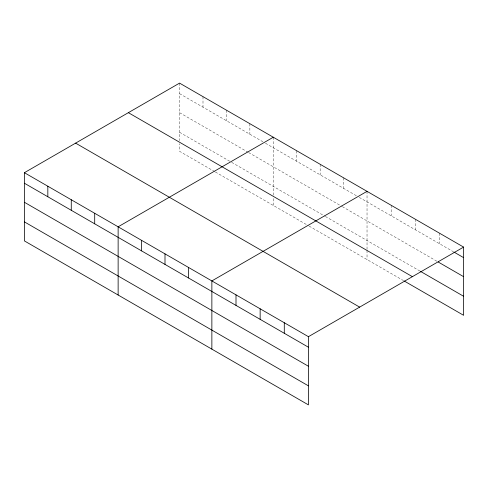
<?xml version="1.0" encoding="UTF-8"?>
<svg xmlns="http://www.w3.org/2000/svg" width="488" height="488" viewBox="0 0 488 488"><rect width="100%" height="100%" fill="white"/><g stroke="black" fill="none" stroke-linecap="round" stroke-linejoin="round"><path stroke-width="0.37" stroke-dasharray="2.44 1.83" d="M179.566 93.653L262.88 141.752M265.484 143.258L356.612 195.871M359.217 197.372L453.157 251.607M179.566 112.679L247.91 152.14M248.563 152.518L341.643 206.253M342.295 206.631L436.845 261.22M179.566 132.291L230.989 161.979M231.641 162.351L324.721 216.093M325.368 216.465L419.881 271.035M214.714 171.611L179.566 151.317L179.566 143.704M215.367 171.989L308.446 225.724M309.099 226.103L403.57 280.649M439.456 233.16L439.456 243.695M415.312 219.222L415.312 229.756M391.169 205.283L391.169 215.818M367.031 191.345L367.031 249.655M367.031 250.417L367.031 259.549M343.595 177.815L343.595 188.35M320.165 164.285L320.165 174.826M296.728 150.755L296.728 161.296M273.298 137.226L273.298 195.536M273.298 198.585L273.298 205.436M249.862 123.696L249.862 134.237M226.432 110.166L226.432 120.707M202.996 96.642L202.996 107.177M179.566 83.112L179.566 140.66"/><path stroke-width="0.73" d="M24.4 172.697L308.434 336.683L308.434 404.887L24.4 240.901L24.4 172.697L179.566 83.112L463.6 247.099L463.6 315.303L404.223 281.021M273.298 137.226L118.133 226.81L118.133 295.02M367.031 191.345L211.865 280.923L211.865 349.134M308.434 336.683L463.6 247.099M453.81 251.985L463.6 257.634M438.151 261.977L463.6 276.666M420.534 271.407L463.6 296.271M128.362 112.673L412.397 276.659M75.603 143.13L359.638 307.117M24.4 183.232L308.434 347.218M24.4 202.264L308.434 366.25M24.4 221.875L308.434 385.855M284.291 322.745L284.291 333.28M260.147 308.806L260.147 319.341M236.003 294.862L236.003 305.403M188.429 267.4L188.429 277.934M164.999 253.87L164.999 264.404M141.563 240.34L141.563 250.881M94.696 213.28L94.696 223.821M71.266 199.751L71.266 210.291M47.83 186.227L47.83 196.762"/></g></svg>
